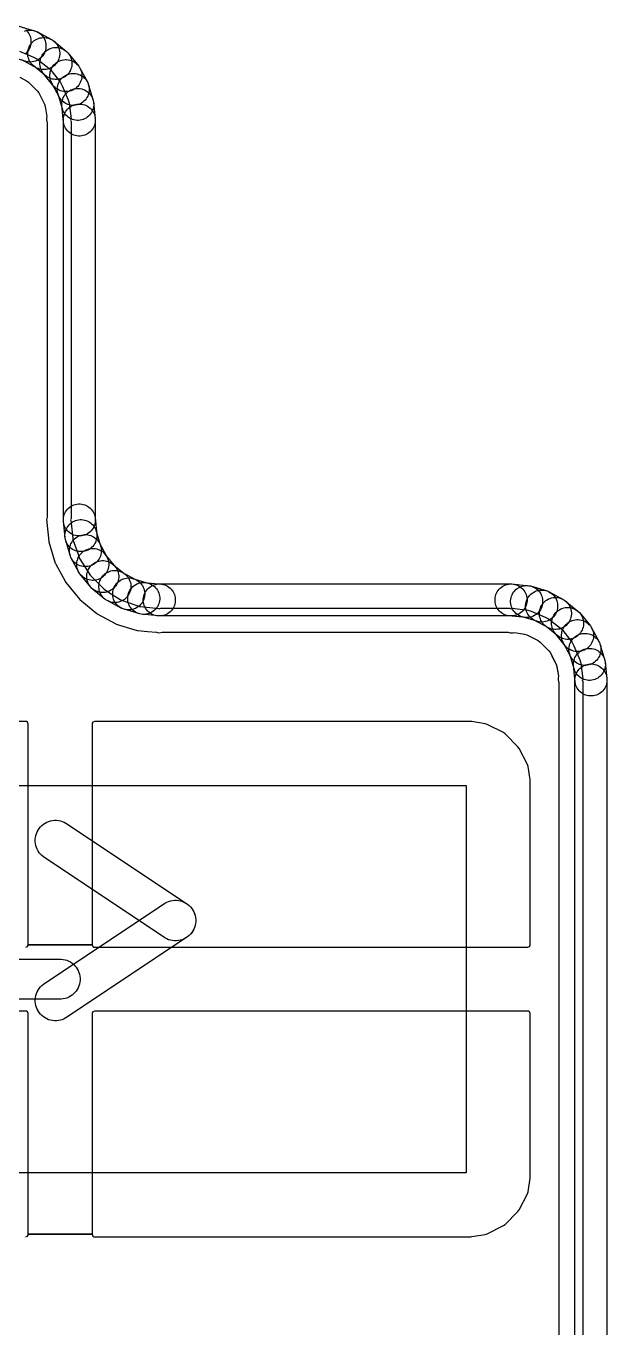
# Model space of a CAD drawing. Extents: x 124579 to 173950, y -108350 to -87650.
# Drawn here: x 170317 to 173950, y -95800 to -87662 of the extents above; entities that cross this region are included whole.
import ezdxf

# ---------------------------------------------------------------- set-up
doc = ezdxf.new("R2010")
doc.units = 0
for name, color, linetype in [('L2D0_Cu1', 1, 'CONTINUOUS'), ('L4D0_Cu2', 2, 'CONTINUOUS'), ('L7D0_Profile1', 3, 'CONTINUOUS')]:
    doc.layers.add(name, color=color, linetype=linetype)

msp = doc.modelspace()

# ---------------------------------------------------------------- linework, layer by layer
at = {"layer": 'L2D0_Cu1'}
for points in [[(170277.451, -87982.941), (170319.126, -88004.175), (170331.529, -88013.186), (170386.814, -88068.471), (170395.824, -88080.873), (170431.299, -88150.496), (170431.317, -88150.532), (170436.055, -88165.112), (170445.877, -88227.127), (170445.476, -88238.747), (170445.59, -88238.747), (170445.581, -88244.263), (170444.344, -88249.641), (170448.292, -88267.087), (170449.5, -88277.902), (170449.5, -90721.657), (170448.254, -90732.637), (170444.344, -90749.641), (170446.583, -90759.537), (170446.737, -90760.217), (170447.709, -90766.228), (170457.353, -90864.14), (170459.636, -90887.322), (170499.691, -91019.367), (170500.823, -91021.486), (170500.824, -91021.487), (170548.279, -91110.267), (170564.738, -91141.06), (170652.275, -91247.725), (170758.94, -91335.262), (170761.059, -91336.395), (170761.061, -91336.396), (170878.513, -91399.176), (170880.633, -91400.309), (171012.678, -91440.364), (171015.066, -91440.599), (171015.07, -91440.6), (171076.17, -91446.617), (171132.346, -91452.15), (171138.595, -91453.177), (171149.282, -91455.655), (171150, -91455.656), (171167.224, -91451.727), (171178.122, -91450.5), (173321.657, -91450.5), (173332.638, -91451.746), (173344.265, -91454.42), (173344.266, -91454.42), (173349.641, -91455.656), (173355.022, -91454.439), (173360.539, -91454.448), (173360.539, -91454.454), (173372.486, -91454.062), (173434.89, -91463.946), (173449.466, -91468.682), (173519.126, -91504.175), (173531.529, -91513.186), (173586.814, -91568.471), (173595.824, -91580.873), (173624.266, -91636.693), (173631.317, -91650.532), (173636.054, -91665.11), (173638.364, -91679.69), (173645.877, -91727.127), (173645.476, -91738.747), (173645.59, -91738.747), (173645.581, -91744.263), (173644.344, -91749.641), (173648.292, -91767.087), (173649.5, -91777.902), (173649.5, -104221.634)], [(167533.859, -93495), (170536.141, -93495), (170548.363, -93496.204), (170560.409, -93498.6), (170572.162, -93502.165), (170583.509, -93506.865), (170594.34, -93512.655), (170604.552, -93519.478), (170614.046, -93527.269), (170622.731, -93535.954), (170630.522, -93545.448), (170637.345, -93555.66), (170643.135, -93566.491), (170647.835, -93577.838), (170651.4, -93589.591), (170653.796, -93601.637), (170655, -93613.859), (170655, -93626.141), (170653.796, -93638.363), (170651.4, -93650.409), (170647.835, -93662.162), (170643.135, -93673.509), (170637.345, -93684.34), (170630.522, -93694.552), (170622.731, -93704.046), (170614.046, -93712.731), (170604.552, -93720.522), (170594.34, -93727.345), (170583.509, -93733.135), (170572.162, -93737.835), (170560.409, -93741.4), (170548.363, -93743.796), (170536.141, -93745), (167533.859, -93745)]]:
    msp.add_lwpolyline(points, dxfattribs=at)
msp.add_lwpolyline([(167990, -94830), (167990, -92410), (173070, -92410), (173070, -94830)], close=True, dxfattribs=at)
at = {"layer": 'L4D0_Cu2'}
for points in [[(170276.861, -87820.175), (170364.228, -87856.364), (170383.785, -87867.655), (170458.81, -87925.225), (170474.775, -87941.19), (170532.345, -88016.215), (170543.636, -88035.772), (170579.825, -88123.139), (170585.67, -88144.951), (170598.496, -88242.377), (170598.284, -88242.405), (170598.332, -88242.772), (170595.339, -88250), (170599.5, -88260.045), (170599.5, -88272.438), (170599.422, -88276.004), (170599.5, -88276.445), (170599.5, -90739.955), (170595.339, -90750), (170596.27, -90752.248), (170598.205, -90769.421), (170609.126, -90866.339), (170609.907, -90873.273), (170611.51, -90877.854), (170641.734, -90964.228), (170650.879, -90990.364), (170716.879, -91095.403), (170804.597, -91183.121), (170832.751, -91200.811), (170905.523, -91246.537), (170905.525, -91246.538), (170909.636, -91249.121), (170914.22, -91250.725), (170914.222, -91250.726), (171010.261, -91284.331), (171026.727, -91290.093), (171031.547, -91290.636), (171031.551, -91290.637), (171127.87, -91301.49), (171127.871, -91301.49), (171147.752, -91303.73), (171150, -91304.661), (171160.045, -91300.5), (171172.439, -91300.5), (171176.005, -91300.578), (171176.445, -91300.5), (173339.955, -91300.5), (173350, -91304.661), (173356.435, -91301.996), (173357.5, -91302.437), (173357.623, -91301.504), (173455.049, -91314.33), (173476.861, -91320.175), (173564.228, -91356.364), (173583.785, -91367.655), (173658.81, -91425.225), (173674.775, -91441.19), (173732.345, -91516.215), (173743.636, -91535.772), (173779.825, -91623.139), (173785.67, -91644.951), (173798.496, -91742.377), (173798.284, -91742.405), (173798.332, -91742.772), (173795.339, -91750), (173799.5, -91760.045), (173799.5, -91772.438), (173799.422, -91776.004), (173799.5, -91776.445), (173799.5, -104239.949)], [(170277.451, -87982.941), (170319.126, -88004.175), (170331.529, -88013.186), (170386.814, -88068.471), (170395.824, -88080.873), (170431.299, -88150.496), (170431.317, -88150.532), (170436.055, -88165.112), (170445.877, -88227.127), (170445.476, -88238.747), (170445.59, -88238.747), (170445.581, -88244.263), (170444.344, -88249.641), (170448.292, -88267.087), (170449.5, -88277.902), (170449.5, -90721.657), (170448.254, -90732.637), (170444.344, -90749.641), (170446.583, -90759.537), (170446.737, -90760.217), (170447.709, -90766.228), (170457.353, -90864.14), (170459.636, -90887.322), (170499.691, -91019.367), (170500.823, -91021.486), (170500.824, -91021.487), (170548.279, -91110.267), (170564.738, -91141.06), (170652.275, -91247.725), (170758.94, -91335.262), (170761.059, -91336.395), (170761.061, -91336.396), (170878.513, -91399.176), (170880.633, -91400.309), (171012.678, -91440.364), (171015.066, -91440.599), (171015.07, -91440.6), (171076.17, -91446.617), (171132.346, -91452.15), (171138.595, -91453.177), (171149.282, -91455.655), (171150, -91455.656), (171167.224, -91451.727), (171178.122, -91450.5), (173321.657, -91450.5), (173332.638, -91451.746), (173344.265, -91454.42), (173344.266, -91454.42), (173349.641, -91455.656), (173355.022, -91454.439), (173360.539, -91454.448), (173360.539, -91454.454), (173372.486, -91454.062), (173434.89, -91463.946), (173449.466, -91468.682), (173519.126, -91504.175), (173531.529, -91513.186), (173586.814, -91568.471), (173595.824, -91580.873), (173612.03, -91612.678), (173631.317, -91650.532), (173636.055, -91665.112), (173645.877, -91727.127), (173645.476, -91738.747), (173645.59, -91738.747), (173645.581, -91744.263), (173644.344, -91749.641), (173648.292, -91767.087), (173649.5, -91777.902), (173649.5, -104221.634)], [(170314.749, -93420), (170326.432, -93415.748), (170330, -93409.568), (170330, -93404.749), (170730, -93404.749), (170734.252, -93416.432), (170740.432, -93420), (173454.748, -93420), (173466.431, -93415.748), (173469.999, -93409.568), (173469.999, -92381.916), (173469.468, -92375.164), (173456.23, -92291.58), (173452.073, -92278.783), (173400.732, -92178.021), (173392.828, -92167.142), (173312.858, -92087.172), (173301.979, -92079.268), (173201.212, -92027.925), (173188.425, -92023.77), (173104.835, -92010.531), (173098.086, -92010), (170745.251, -92010), (170733.568, -92014.252), (170730, -92020.432), (170730, -93404.749), (170330, -93404.749), (170330, -92025.252), (170325.748, -92013.569), (170319.568, -92010.001), (167961.916, -92010.001)], [(170314.749, -95230), (170326.432, -95225.748), (170330, -95219.568), (170330, -95214.748), (170730, -95214.748), (170734.252, -95226.431), (170740.432, -95229.999), (173098.084, -95229.999), (173104.836, -95229.468), (173188.42, -95216.23), (173201.217, -95212.073), (173301.979, -95160.732), (173312.858, -95152.828), (173392.828, -95072.858), (173400.732, -95061.979), (173452.075, -94961.212), (173456.23, -94948.425), (173469.469, -94864.835), (173470, -94858.086), (173470, -93835.251), (173465.748, -93823.568), (173459.568, -93820), (170745.251, -93820), (170733.568, -93824.252), (170730, -93830.432), (170730, -95214.748), (170330, -95214.748), (170330, -93835.251), (170325.748, -93823.568), (170319.568, -93820), (167755.251, -93820)]]:
    msp.add_lwpolyline(points, dxfattribs=at)
for points in [[(167990, -94830), (167990, -92410), (173070, -92410), (173070, -94830)], [(171244.894, -93380.606), (171232.474, -93379.396), (171220.233, -93376.975), (171208.289, -93373.365), (171196.755, -93368.602), (171185.744, -93362.731), (170425.362, -92855.81), (170415.708, -92847.904), (170406.875, -92839.089), (170398.949, -92829.452), (170392.006, -92819.084), (170386.112, -92808.085), (170381.325, -92796.562), (170377.69, -92784.625), (170375.243, -92772.389), (170374.007, -92759.972), (170373.994, -92747.494), (170375.204, -92735.074), (170377.625, -92722.833), (170381.235, -92710.889), (170385.998, -92699.355), (170391.869, -92688.344), (170398.79, -92677.962), (170406.696, -92668.308), (170415.511, -92659.475), (170425.148, -92651.549), (170435.516, -92644.606), (170446.515, -92638.712), (170458.038, -92633.925), (170469.975, -92630.29), (170482.211, -92627.843), (170494.628, -92626.607), (170507.106, -92626.594), (170519.526, -92627.804), (170531.767, -92630.225), (170543.711, -92633.835), (170555.245, -92638.598), (170566.256, -92644.469), (171326.638, -93151.39), (171336.292, -93159.296), (171345.125, -93168.111), (171353.051, -93177.748), (171359.994, -93188.116), (171365.888, -93199.115), (171370.675, -93210.638), (171374.31, -93222.575), (171376.757, -93234.811), (171377.993, -93247.228), (171378.006, -93259.706), (171376.796, -93272.126), (171374.375, -93284.367), (171370.765, -93296.311), (171366.002, -93307.845), (171360.131, -93318.856), (171353.21, -93329.238), (171345.304, -93338.892), (171336.489, -93347.725), (171326.852, -93355.651), (171316.484, -93362.594), (171305.485, -93368.488), (171293.962, -93373.275), (171282.025, -93376.91), (171269.789, -93379.357), (171257.372, -93380.593)], [(170507.106, -93880.606), (170494.628, -93880.593), (170482.211, -93879.357), (170469.975, -93876.91), (170458.038, -93873.275), (170446.515, -93868.488), (170435.516, -93862.594), (170425.148, -93855.651), (170415.511, -93847.725), (170406.696, -93838.892), (170398.79, -93829.238), (170391.869, -93818.856), (170385.998, -93807.845), (170381.235, -93796.311), (170377.625, -93784.367), (170375.204, -93772.126), (170373.994, -93759.706), (170374.007, -93747.228), (170375.243, -93734.811), (170377.69, -93722.575), (170381.325, -93710.638), (170386.112, -93699.115), (170392.006, -93688.116), (170398.949, -93677.748), (170406.875, -93668.111), (170415.708, -93659.296), (170425.362, -93651.39), (171185.744, -93144.469), (171196.755, -93138.598), (171208.289, -93133.835), (171220.233, -93130.225), (171232.474, -93127.804), (171244.894, -93126.594), (171257.372, -93126.607), (171269.789, -93127.843), (171282.025, -93130.29), (171293.962, -93133.925), (171305.485, -93138.712), (171316.484, -93144.606), (171326.852, -93151.549), (171336.489, -93159.475), (171345.304, -93168.308), (171353.21, -93177.962), (171360.131, -93188.344), (171366.002, -93199.355), (171370.765, -93210.889), (171374.375, -93222.833), (171376.796, -93235.074), (171378.006, -93247.494), (171377.993, -93259.972), (171376.757, -93272.389), (171374.31, -93284.625), (171370.675, -93296.562), (171365.888, -93308.085), (171359.994, -93319.084), (171353.051, -93329.452), (171345.125, -93339.089), (171336.292, -93347.904), (171326.638, -93355.81), (170566.256, -93862.731), (170555.245, -93868.602), (170543.711, -93873.365), (170531.767, -93876.975), (170519.526, -93879.396)]]:
    msp.add_lwpolyline(points, close=True, dxfattribs=at)
at = {"layer": 'L7D0_Profile1'}
for points in [[(170271.873, -87662.487), (170375.072, -87693.792), (170384.149, -87697.552), (170392.814, -87702.184), (170400.984, -87707.642), (170408.579, -87713.876), (170415.526, -87720.823), (170421.76, -87728.418), (170427.218, -87736.588), (170431.85, -87745.253), (170435.61, -87754.33), (170438.462, -87763.733), (170440.379, -87773.369), (170441.342, -87783.147), (170441.342, -87792.973), (170440.379, -87802.751), (170438.462, -87812.387), (170435.61, -87821.79), (170431.85, -87830.867), (170427.218, -87839.532), (170421.76, -87847.702), (170415.526, -87855.297), (170408.579, -87862.244), (170400.984, -87868.478), (170392.814, -87873.936), (170384.149, -87878.568), (170375.072, -87882.328), (170365.669, -87885.18), (170356.033, -87887.097), (170346.255, -87888.06), (170336.429, -87888.06), (170326.651, -87887.097), (170317.015, -87885.18), (170213.816, -87853.875)], [(170307.612, -87693.792), (170317.014, -87690.94), (170326.651, -87689.023), (170336.429, -87688.06), (170346.254, -87688.06), (170356.032, -87689.023), (170365.669, -87690.94), (170375.071, -87693.792), (170384.149, -87697.552), (170479.257, -87748.389), (170487.427, -87753.847), (170495.022, -87760.081), (170501.969, -87767.028), (170508.203, -87774.623), (170513.661, -87782.793), (170518.293, -87791.458), (170522.053, -87800.535), (170524.905, -87809.938), (170526.822, -87819.574), (170527.785, -87829.352), (170527.785, -87839.178), (170526.822, -87848.956), (170524.905, -87858.592), (170522.053, -87867.995), (170518.293, -87877.072), (170513.661, -87885.737), (170508.203, -87893.907), (170501.969, -87901.502), (170495.022, -87908.449), (170487.427, -87914.683), (170479.257, -87920.141), (170470.592, -87924.773), (170461.515, -87928.533), (170452.112, -87931.385), (170442.476, -87933.302), (170432.698, -87934.265), (170422.872, -87934.265), (170413.094, -87933.302), (170403.458, -87931.385), (170394.055, -87928.533), (170384.978, -87924.773), (170289.869, -87873.936)], [(170314.782, -87685.423), (170321.729, -87692.37), (170327.963, -87699.965), (170333.421, -87708.135), (170338.053, -87716.8), (170341.813, -87725.877), (170344.665, -87735.28), (170346.582, -87744.916), (170347.545, -87754.694), (170347.545, -87764.52), (170346.582, -87774.298), (170344.665, -87783.934), (170341.813, -87793.337), (170338.053, -87802.414), (170333.421, -87811.079), (170327.963, -87819.249), (170321.729, -87826.844), (170314.782, -87833.791)], [(173750, -104254.913), (173750, -91745.087), (173750.963, -91735.309), (173752.88, -91725.673), (173755.732, -91716.27), (173759.492, -91707.193), (173764.124, -91698.528), (173769.582, -91690.358), (173775.816, -91682.763), (173782.763, -91675.816), (173790.358, -91669.582), (173798.528, -91664.124), (173807.193, -91659.492), (173816.27, -91655.732), (173825.673, -91652.88), (173835.309, -91650.963), (173845.087, -91650), (173854.913, -91650), (173864.691, -91650.963), (173874.327, -91652.88), (173883.73, -91655.732), (173892.807, -91659.492), (173901.472, -91664.124), (173909.642, -91669.582), (173917.237, -91675.816), (173924.184, -91682.763), (173930.418, -91690.358), (173935.876, -91698.528), (173940.508, -91707.193), (173944.268, -91716.27), (173947.12, -91725.673), (173949.037, -91735.309), (173950, -91745.087), (173950, -104254.913)]]:
    msp.add_lwpolyline(points, dxfattribs=at)
for points in [[(170498.64, -87996.447), (170488.862, -87995.484), (170479.226, -87993.567), (170469.823, -87990.715), (170460.746, -87986.955), (170452.081, -87982.323), (170443.911, -87976.865), (170360.548, -87908.45), (170353.6, -87901.502), (170347.367, -87893.907), (170341.908, -87885.738), (170337.277, -87877.073), (170333.517, -87867.995), (170330.665, -87858.593), (170328.748, -87848.956), (170327.785, -87839.178), (170327.785, -87829.353), (170328.748, -87819.575), (170330.665, -87809.938), (170333.517, -87800.536), (170337.277, -87791.459), (170341.908, -87782.793), (170347.367, -87774.624), (170353.6, -87767.029), (170360.548, -87760.081), (170368.143, -87753.848), (170376.312, -87748.389), (170384.978, -87743.758), (170394.055, -87739.998), (170403.457, -87737.145), (170413.094, -87735.229), (170422.872, -87734.266), (170432.697, -87734.266), (170442.475, -87735.229), (170452.112, -87737.145), (170461.514, -87739.998), (170470.592, -87743.758), (170479.257, -87748.389), (170487.426, -87753.848), (170570.79, -87822.263), (170577.737, -87829.21), (170583.971, -87836.805), (170589.429, -87844.975), (170594.061, -87853.64), (170597.821, -87862.717), (170600.673, -87872.12), (170602.59, -87881.756), (170603.553, -87891.534), (170603.553, -87901.36), (170602.59, -87911.138), (170600.673, -87920.774), (170597.821, -87930.177), (170594.061, -87939.254), (170589.429, -87947.919), (170583.971, -87956.089), (170577.737, -87963.684), (170570.79, -87970.631), (170563.195, -87976.865), (170555.025, -87982.323), (170546.36, -87986.955), (170537.283, -87990.715), (170527.88, -87993.567), (170518.244, -87995.484), (170508.466, -87996.447)], [(170560.822, -88072.215), (170551.044, -88071.252), (170541.408, -88069.335), (170532.005, -88066.483), (170522.928, -88062.723), (170514.263, -88058.091), (170506.093, -88052.633), (170498.498, -88046.399), (170491.551, -88039.452), (170423.136, -87956.088), (170417.677, -87947.919), (170413.046, -87939.254), (170409.286, -87930.176), (170406.433, -87920.774), (170404.517, -87911.137), (170403.554, -87901.359), (170403.554, -87891.534), (170404.517, -87881.756), (170406.433, -87872.119), (170409.286, -87862.717), (170413.046, -87853.64), (170417.677, -87844.974), (170423.136, -87836.805), (170429.369, -87829.21), (170436.317, -87822.262), (170443.912, -87816.029), (170452.081, -87810.57), (170460.747, -87805.939), (170469.824, -87802.179), (170479.226, -87799.327), (170488.863, -87797.41), (170498.641, -87796.447), (170508.466, -87796.447), (170518.244, -87797.41), (170527.881, -87799.327), (170537.283, -87802.179), (170546.361, -87805.939), (170555.026, -87810.57), (170563.195, -87816.029), (170570.79, -87822.262), (170577.738, -87829.21), (170646.153, -87912.573), (170651.611, -87920.743), (170656.243, -87929.408), (170660.003, -87938.485), (170662.855, -87947.888), (170664.772, -87957.524), (170665.735, -87967.302), (170665.735, -87977.128), (170664.772, -87986.906), (170662.855, -87996.542), (170660.003, -88005.945), (170656.243, -88015.022), (170651.611, -88023.687), (170646.153, -88031.857), (170639.919, -88039.452), (170632.972, -88046.399), (170625.377, -88052.633), (170617.207, -88058.091), (170608.542, -88062.723), (170599.465, -88066.483), (170590.062, -88069.335), (170580.426, -88071.252), (170570.648, -88072.215)], [(170607.027, -88158.658), (170597.249, -88157.695), (170587.613, -88155.778), (170578.21, -88152.926), (170569.133, -88149.166), (170560.468, -88144.534), (170552.298, -88139.076), (170544.703, -88132.842), (170537.756, -88125.895), (170531.522, -88118.3), (170526.064, -88110.13), (170475.227, -88015.022), (170471.467, -88005.944), (170468.615, -87996.542), (170466.698, -87986.905), (170465.735, -87977.127), (170465.735, -87967.302), (170466.698, -87957.524), (170468.615, -87947.887), (170471.467, -87938.485), (170475.227, -87929.408), (170479.859, -87920.742), (170485.317, -87912.573), (170491.551, -87904.978), (170498.498, -87898.03), (170506.093, -87891.797), (170514.263, -87886.338), (170522.928, -87881.707), (170532.005, -87877.947), (170541.408, -87875.094), (170551.044, -87873.178), (170560.822, -87872.215), (170570.648, -87872.215), (170580.426, -87873.178), (170590.062, -87875.094), (170599.465, -87877.947), (170608.542, -87881.707), (170617.207, -87886.338), (170625.377, -87891.797), (170632.972, -87898.03), (170639.92, -87904.978), (170646.153, -87912.573), (170651.611, -87920.742), (170702.448, -88015.851), (170706.208, -88024.928), (170709.06, -88034.331), (170710.977, -88043.967), (170711.94, -88053.745), (170711.94, -88063.571), (170710.977, -88073.349), (170709.06, -88082.985), (170706.208, -88092.388), (170702.448, -88101.465), (170697.816, -88110.13), (170692.358, -88118.3), (170686.124, -88125.895), (170679.177, -88132.842), (170671.582, -88139.076), (170663.412, -88144.534), (170654.747, -88149.166), (170645.67, -88152.926), (170636.267, -88155.778), (170626.631, -88157.695), (170616.853, -88158.658)], [(170635.48, -88252.455), (170625.702, -88251.492), (170616.066, -88249.575), (170606.663, -88246.723), (170597.586, -88242.963), (170588.921, -88238.331), (170580.751, -88232.873), (170573.156, -88226.639), (170566.209, -88219.692), (170559.975, -88212.097), (170554.517, -88203.927), (170549.885, -88195.262), (170546.125, -88186.185), (170514.82, -88082.986), (170512.903, -88073.349), (170511.94, -88063.571), (170511.94, -88053.746), (170512.903, -88043.968), (170514.82, -88034.331), (170517.672, -88024.929), (170521.432, -88015.851), (170526.064, -88007.186), (170531.523, -87999.017), (170537.756, -87991.422), (170544.703, -87984.474), (170552.298, -87978.241), (170560.468, -87972.782), (170569.133, -87968.15), (170578.211, -87964.39), (170587.613, -87961.538), (170597.249, -87959.621), (170607.027, -87958.658), (170616.853, -87958.658), (170626.631, -87959.621), (170636.267, -87961.538), (170645.67, -87964.39), (170654.747, -87968.15), (170663.412, -87972.782), (170671.582, -87978.241), (170679.177, -87984.474), (170686.125, -87991.422), (170692.358, -87999.017), (170697.816, -88007.186), (170702.448, -88015.851), (170706.208, -88024.929), (170737.513, -88128.128), (170739.43, -88137.764), (170740.393, -88147.542), (170740.393, -88157.368), (170739.43, -88167.146), (170737.513, -88176.782), (170734.661, -88186.185), (170730.901, -88195.262), (170726.269, -88203.927), (170720.811, -88212.097), (170714.577, -88219.692), (170707.63, -88226.639), (170700.035, -88232.873), (170691.865, -88238.331), (170683.2, -88242.963), (170674.123, -88246.723), (170664.72, -88249.575), (170655.084, -88251.492), (170645.306, -88252.455)], [(170645.087, -88350), (170635.309, -88349.037), (170625.673, -88347.12), (170616.27, -88344.268), (170607.193, -88340.508), (170598.528, -88335.876), (170590.358, -88330.418), (170582.763, -88324.184), (170575.816, -88317.237), (170569.582, -88309.642), (170564.124, -88301.472), (170559.492, -88292.807), (170555.732, -88283.73), (170552.88, -88274.327), (170550.963, -88264.691), (170540.393, -88157.368), (170540.393, -88147.542), (170541.356, -88137.764), (170543.273, -88128.128), (170546.125, -88118.725), (170549.885, -88109.648), (170554.516, -88100.983), (170559.975, -88092.813), (170566.208, -88085.218), (170573.156, -88078.27), (170580.751, -88072.037), (170588.92, -88066.579), (170597.586, -88061.947), (170606.663, -88058.187), (170616.065, -88055.335), (170625.702, -88053.418), (170635.48, -88052.455), (170645.305, -88052.455), (170655.083, -88053.418), (170664.72, -88055.335), (170674.122, -88058.187), (170683.2, -88061.947), (170691.865, -88066.579), (170700.034, -88072.037), (170707.63, -88078.27), (170714.577, -88085.218), (170720.81, -88092.813), (170726.269, -88100.983), (170730.901, -88109.648), (170734.661, -88118.725), (170737.513, -88128.128), (170739.43, -88137.764), (170750, -88245.087), (170750, -88254.913), (170749.037, -88264.691), (170747.12, -88274.327), (170744.268, -88283.73), (170740.508, -88292.807), (170735.876, -88301.472), (170730.418, -88309.642), (170724.184, -88317.237), (170717.237, -88324.184), (170709.642, -88330.418), (170701.472, -88335.876), (170692.807, -88340.508), (170683.73, -88344.268), (170674.327, -88347.12), (170664.691, -88349.037), (170654.913, -88350)], [(170645.087, -90850), (170635.309, -90849.037), (170625.673, -90847.12), (170616.27, -90844.268), (170607.193, -90840.508), (170598.528, -90835.876), (170590.358, -90830.418), (170582.763, -90824.184), (170575.816, -90817.237), (170569.582, -90809.642), (170564.124, -90801.472), (170559.492, -90792.807), (170555.732, -90783.73), (170552.88, -90774.327), (170550.963, -90764.691), (170550, -90754.913), (170550, -88245.087), (170550.963, -88235.309), (170552.88, -88225.673), (170555.732, -88216.27), (170559.492, -88207.193), (170564.124, -88198.528), (170569.582, -88190.358), (170575.816, -88182.763), (170582.763, -88175.816), (170590.358, -88169.582), (170598.528, -88164.124), (170607.193, -88159.492), (170616.27, -88155.732), (170625.673, -88152.88), (170635.309, -88150.963), (170645.087, -88150), (170654.913, -88150), (170664.691, -88150.963), (170674.327, -88152.88), (170683.73, -88155.732), (170692.807, -88159.492), (170701.472, -88164.124), (170709.642, -88169.582), (170717.237, -88175.816), (170724.184, -88182.763), (170730.418, -88190.358), (170735.876, -88198.528), (170740.508, -88207.193), (170744.268, -88216.27), (170747.12, -88225.673), (170749.037, -88235.309), (170750, -88245.087), (170750, -90754.913), (170749.037, -90764.691), (170747.12, -90774.327), (170744.268, -90783.73), (170740.508, -90792.807), (170735.876, -90801.472), (170730.418, -90809.642), (170724.184, -90817.237), (170717.237, -90824.184), (170709.642, -90830.418), (170701.472, -90835.876), (170692.807, -90840.508), (170683.73, -90844.268), (170674.327, -90847.12), (170664.691, -90849.037), (170654.913, -90850)], [(170654.695, -90947.545), (170644.917, -90946.582), (170635.28, -90944.665), (170625.878, -90941.813), (170616.8, -90938.053), (170608.135, -90933.421), (170599.966, -90927.963), (170592.37, -90921.73), (170585.423, -90914.782), (170579.19, -90907.187), (170573.731, -90899.017), (170569.099, -90890.352), (170565.339, -90881.275), (170562.487, -90871.872), (170560.57, -90862.236), (170550, -90754.913), (170550, -90745.087), (170550.963, -90735.309), (170552.88, -90725.673), (170555.732, -90716.27), (170559.492, -90707.193), (170564.124, -90698.528), (170569.582, -90690.358), (170575.816, -90682.763), (170582.763, -90675.816), (170590.358, -90669.582), (170598.528, -90664.124), (170607.193, -90659.492), (170616.27, -90655.732), (170625.673, -90652.88), (170635.309, -90650.963), (170645.087, -90650), (170654.913, -90650), (170664.691, -90650.963), (170674.327, -90652.88), (170683.73, -90655.732), (170692.807, -90659.492), (170701.472, -90664.124), (170709.642, -90669.582), (170717.237, -90675.816), (170724.184, -90682.763), (170730.418, -90690.358), (170735.876, -90698.528), (170740.508, -90707.193), (170744.268, -90716.27), (170747.12, -90725.673), (170749.037, -90735.309), (170759.607, -90842.632), (170759.607, -90852.458), (170758.644, -90862.236), (170756.727, -90871.872), (170753.875, -90881.275), (170750.115, -90890.352), (170745.484, -90899.017), (170740.025, -90907.187), (170733.792, -90914.782), (170726.844, -90921.73), (170719.249, -90927.963), (170711.08, -90933.421), (170702.414, -90938.053), (170693.337, -90941.813), (170683.935, -90944.665), (170674.298, -90946.582), (170664.52, -90947.545)], [(170683.147, -91041.342), (170673.369, -91040.379), (170663.733, -91038.462), (170654.33, -91035.61), (170645.253, -91031.85), (170636.588, -91027.218), (170628.418, -91021.759), (170620.823, -91015.526), (170613.875, -91008.578), (170607.642, -91000.983), (170602.184, -90992.814), (170597.552, -90984.149), (170593.792, -90975.071), (170562.487, -90871.872), (170560.57, -90862.236), (170559.607, -90852.458), (170559.607, -90842.632), (170560.57, -90832.854), (170562.487, -90823.218), (170565.339, -90813.815), (170569.099, -90804.738), (170573.731, -90796.073), (170579.189, -90787.903), (170585.423, -90780.308), (170592.37, -90773.361), (170599.965, -90767.127), (170608.135, -90761.669), (170616.8, -90757.037), (170625.877, -90753.277), (170635.28, -90750.425), (170644.916, -90748.508), (170654.694, -90747.545), (170664.52, -90747.545), (170674.298, -90748.508), (170683.934, -90750.425), (170693.337, -90753.277), (170702.414, -90757.037), (170711.079, -90761.669), (170719.249, -90767.127), (170726.844, -90773.361), (170733.791, -90780.308), (170740.025, -90787.903), (170745.483, -90796.073), (170750.115, -90804.738), (170753.875, -90813.815), (170785.18, -90917.014), (170787.097, -90926.651), (170788.06, -90936.429), (170788.06, -90946.254), (170787.097, -90956.032), (170785.18, -90965.669), (170782.328, -90975.071), (170778.568, -90984.149), (170773.936, -90992.814), (170768.477, -91000.983), (170762.244, -91008.578), (170755.297, -91015.526), (170747.702, -91021.759), (170739.532, -91027.218), (170730.867, -91031.85), (170721.789, -91035.61), (170712.387, -91038.462), (170702.751, -91040.379), (170692.973, -91041.342)], [(170729.352, -91127.785), (170719.574, -91126.822), (170709.938, -91124.906), (170700.535, -91122.053), (170691.458, -91118.293), (170682.793, -91113.662), (170674.623, -91108.203), (170667.028, -91101.97), (170660.08, -91095.022), (170653.847, -91087.427), (170648.389, -91079.258), (170597.552, -90984.149), (170593.792, -90975.072), (170590.94, -90965.669), (170589.023, -90956.033), (170588.06, -90946.255), (170588.06, -90936.429), (170589.023, -90926.651), (170590.94, -90917.015), (170593.792, -90907.612), (170597.552, -90898.535), (170602.184, -90889.87), (170607.642, -90881.7), (170613.876, -90874.105), (170620.823, -90867.158), (170628.418, -90860.924), (170636.588, -90855.466), (170645.253, -90850.834), (170654.33, -90847.074), (170663.733, -90844.222), (170673.369, -90842.305), (170683.147, -90841.342), (170692.973, -90841.342), (170702.751, -90842.305), (170712.387, -90844.222), (170721.79, -90847.074), (170730.867, -90850.834), (170739.532, -90855.466), (170747.702, -90860.924), (170755.297, -90867.158), (170762.244, -90874.105), (170768.478, -90881.7), (170773.936, -90889.87), (170824.773, -90984.978), (170828.533, -90994.056), (170831.385, -91003.458), (170833.302, -91013.095), (170834.265, -91022.873), (170834.265, -91032.698), (170833.302, -91042.476), (170831.385, -91052.113), (170828.533, -91061.515), (170824.773, -91070.592), (170820.141, -91079.258), (170814.683, -91087.427), (170808.449, -91095.022), (170801.502, -91101.97), (170793.907, -91108.203), (170785.737, -91113.662), (170777.072, -91118.293), (170767.995, -91122.053), (170758.592, -91124.906), (170748.956, -91126.822), (170739.178, -91127.785)], [(170791.534, -91203.553), (170781.756, -91202.59), (170772.119, -91200.673), (170762.717, -91197.821), (170753.639, -91194.061), (170744.974, -91189.43), (170736.805, -91183.971), (170729.21, -91177.738), (170722.262, -91170.79), (170653.847, -91087.427), (170648.389, -91079.257), (170643.757, -91070.592), (170639.997, -91061.515), (170637.145, -91052.112), (170635.228, -91042.476), (170634.265, -91032.698), (170634.265, -91022.872), (170635.228, -91013.094), (170637.145, -91003.458), (170639.997, -90994.055), (170643.757, -90984.978), (170648.389, -90976.313), (170653.847, -90968.143), (170660.081, -90960.548), (170667.028, -90953.601), (170674.623, -90947.367), (170682.793, -90941.909), (170691.458, -90937.277), (170700.535, -90933.517), (170709.938, -90930.665), (170719.574, -90928.748), (170729.352, -90927.785), (170739.178, -90927.785), (170748.956, -90928.748), (170758.592, -90930.665), (170767.995, -90933.517), (170777.072, -90937.277), (170785.737, -90941.909), (170793.907, -90947.367), (170801.502, -90953.601), (170808.449, -90960.548), (170876.864, -91043.912), (170882.323, -91052.081), (170886.954, -91060.746), (170890.714, -91069.824), (170893.567, -91079.226), (170895.483, -91088.863), (170896.446, -91098.641), (170896.446, -91108.466), (170895.483, -91118.244), (170893.567, -91127.881), (170890.714, -91137.283), (170886.954, -91146.36), (170882.323, -91155.026), (170876.864, -91163.195), (170870.631, -91170.79), (170863.683, -91177.738), (170856.088, -91183.971), (170847.919, -91189.43), (170839.253, -91194.061), (170830.176, -91197.821), (170820.774, -91200.673), (170811.137, -91202.59), (170801.359, -91203.553)], [(170867.303, -91265.734), (170857.525, -91264.771), (170847.888, -91262.855), (170838.486, -91260.002), (170829.408, -91256.242), (170820.743, -91251.611), (170812.574, -91246.152), (170729.21, -91177.737), (170722.263, -91170.79), (170716.029, -91163.195), (170710.571, -91155.025), (170705.939, -91146.36), (170702.179, -91137.283), (170699.327, -91127.88), (170697.41, -91118.244), (170696.447, -91108.466), (170696.447, -91098.64), (170697.41, -91088.862), (170699.327, -91079.226), (170702.179, -91069.823), (170705.939, -91060.746), (170710.571, -91052.081), (170716.029, -91043.911), (170722.263, -91036.316), (170729.21, -91029.369), (170736.805, -91023.135), (170744.975, -91017.677), (170753.64, -91013.045), (170762.717, -91009.285), (170772.12, -91006.433), (170781.756, -91004.516), (170791.534, -91003.553), (170801.36, -91003.553), (170811.138, -91004.516), (170820.774, -91006.433), (170830.177, -91009.285), (170839.254, -91013.045), (170847.919, -91017.677), (170856.089, -91023.135), (170939.452, -91091.55), (170946.4, -91098.498), (170952.633, -91106.093), (170958.092, -91114.262), (170962.723, -91122.927), (170966.483, -91132.005), (170969.335, -91141.407), (170971.252, -91151.044), (170972.215, -91160.822), (170972.215, -91170.647), (170971.252, -91180.425), (170969.335, -91190.062), (170966.483, -91199.464), (170962.723, -91208.541), (170958.092, -91217.207), (170952.633, -91225.376), (170946.4, -91232.971), (170939.452, -91239.919), (170931.857, -91246.152), (170923.688, -91251.611), (170915.022, -91256.242), (170905.945, -91260.002), (170896.543, -91262.855), (170886.906, -91264.771), (170877.128, -91265.734)], [(170953.746, -91311.94), (170943.968, -91310.977), (170934.331, -91309.06), (170924.929, -91306.208), (170915.851, -91302.448), (170820.743, -91251.611), (170812.573, -91246.153), (170804.978, -91239.919), (170798.031, -91232.972), (170791.797, -91225.377), (170786.339, -91217.207), (170781.707, -91208.542), (170777.947, -91199.465), (170775.095, -91190.062), (170773.178, -91180.426), (170772.215, -91170.648), (170772.215, -91160.822), (170773.178, -91151.044), (170775.095, -91141.408), (170777.947, -91132.005), (170781.707, -91122.928), (170786.339, -91114.263), (170791.797, -91106.093), (170798.031, -91098.498), (170804.978, -91091.551), (170812.573, -91085.317), (170820.743, -91079.859), (170829.408, -91075.227), (170838.485, -91071.467), (170847.888, -91068.615), (170857.524, -91066.698), (170867.302, -91065.735), (170877.128, -91065.735), (170886.906, -91066.698), (170896.542, -91068.615), (170905.945, -91071.467), (170915.022, -91075.227), (171010.131, -91126.064), (171018.3, -91131.522), (171025.895, -91137.755), (171032.843, -91144.703), (171039.076, -91152.298), (171044.535, -91160.468), (171049.166, -91169.133), (171052.926, -91178.21), (171055.779, -91187.613), (171057.695, -91197.249), (171058.658, -91207.027), (171058.658, -91216.853), (171057.695, -91226.631), (171055.779, -91236.267), (171052.926, -91245.67), (171049.166, -91254.747), (171044.535, -91263.412), (171039.076, -91271.582), (171032.843, -91279.177), (171025.895, -91286.124), (171018.3, -91292.358), (171010.131, -91297.816), (171001.465, -91302.448), (170992.388, -91306.208), (170982.986, -91309.06), (170973.349, -91310.977), (170963.571, -91311.94)], [(171047.542, -91340.393), (171037.764, -91339.43), (171028.127, -91337.513), (170924.928, -91306.208), (170915.851, -91302.448), (170907.186, -91297.816), (170899.016, -91292.358), (170891.421, -91286.124), (170884.474, -91279.177), (170878.24, -91271.582), (170872.782, -91263.412), (170868.15, -91254.747), (170864.39, -91245.67), (170861.538, -91236.267), (170859.621, -91226.631), (170858.658, -91216.853), (170858.658, -91207.027), (170859.621, -91197.249), (170861.538, -91187.613), (170864.39, -91178.21), (170868.15, -91169.133), (170872.782, -91160.468), (170878.24, -91152.298), (170884.474, -91144.703), (170891.421, -91137.756), (170899.016, -91131.522), (170907.186, -91126.064), (170915.851, -91121.432), (170924.928, -91117.672), (170934.331, -91114.82), (170943.967, -91112.903), (170953.745, -91111.94), (170963.571, -91111.94), (170973.349, -91112.903), (170982.985, -91114.82), (171086.184, -91146.125), (171095.262, -91149.885), (171103.927, -91154.517), (171112.096, -91159.975), (171119.691, -91166.208), (171126.639, -91173.156), (171132.872, -91180.751), (171138.331, -91188.921), (171142.963, -91197.586), (171146.723, -91206.663), (171149.575, -91216.066), (171151.492, -91225.702), (171152.455, -91235.48), (171152.455, -91245.306), (171151.492, -91255.084), (171149.575, -91264.72), (171146.723, -91274.122), (171142.963, -91283.2), (171138.331, -91291.865), (171132.872, -91300.035), (171126.639, -91307.63), (171119.691, -91314.577), (171112.096, -91320.81), (171103.927, -91326.269), (171095.262, -91330.901), (171086.184, -91334.661), (171076.782, -91337.513), (171067.145, -91339.43), (171057.367, -91340.393)], [(171145.087, -91350), (171037.764, -91339.43), (171028.128, -91337.513), (171018.725, -91334.661), (171009.648, -91330.901), (171000.983, -91326.269), (170992.813, -91320.811), (170985.218, -91314.577), (170978.271, -91307.63), (170972.037, -91300.035), (170966.579, -91291.865), (170961.947, -91283.2), (170958.187, -91274.123), (170955.335, -91264.72), (170953.418, -91255.084), (170952.455, -91245.306), (170952.455, -91235.48), (170953.418, -91225.702), (170955.335, -91216.066), (170958.187, -91206.663), (170961.947, -91197.586), (170966.579, -91188.921), (170972.037, -91180.751), (170978.271, -91173.156), (170985.218, -91166.209), (170992.813, -91159.975), (171000.983, -91154.517), (171009.648, -91149.885), (171018.725, -91146.125), (171028.128, -91143.273), (171037.764, -91141.356), (171047.542, -91140.393), (171057.368, -91140.393), (171164.691, -91150.963), (171174.327, -91152.88), (171183.73, -91155.732), (171192.807, -91159.492), (171201.472, -91164.124), (171209.642, -91169.583), (171217.237, -91175.816), (171224.185, -91182.763), (171230.418, -91190.359), (171235.876, -91198.528), (171240.508, -91207.193), (171244.268, -91216.271), (171247.12, -91225.673), (171249.037, -91235.31), (171250, -91245.088), (171250, -91254.913), (171249.037, -91264.691), (171247.12, -91274.328), (171244.268, -91283.73), (171240.508, -91292.807), (171235.876, -91301.473), (171230.418, -91309.642), (171224.185, -91317.237), (171217.237, -91324.185), (171209.642, -91330.418), (171201.472, -91335.877), (171192.807, -91340.508), (171183.73, -91344.268), (171174.327, -91347.12), (171164.691, -91349.037), (171154.913, -91350)], [(171145.087, -91350), (171135.309, -91349.037), (171125.673, -91347.12), (171116.27, -91344.268), (171107.193, -91340.508), (171098.528, -91335.876), (171090.358, -91330.418), (171082.763, -91324.184), (171075.816, -91317.237), (171069.582, -91309.642), (171064.124, -91301.472), (171059.492, -91292.807), (171055.732, -91283.73), (171052.88, -91274.327), (171050.963, -91264.691), (171050, -91254.913), (171050, -91245.087), (171050.963, -91235.309), (171052.88, -91225.673), (171055.732, -91216.27), (171059.492, -91207.193), (171064.124, -91198.528), (171069.582, -91190.358), (171075.816, -91182.763), (171082.763, -91175.816), (171090.358, -91169.582), (171098.528, -91164.124), (171107.193, -91159.492), (171116.27, -91155.732), (171125.673, -91152.88), (171135.309, -91150.963), (171145.087, -91150), (173354.913, -91150), (173364.691, -91150.963), (173374.327, -91152.88), (173383.73, -91155.732), (173392.807, -91159.492), (173401.472, -91164.124), (173409.642, -91169.582), (173417.237, -91175.816), (173424.184, -91182.763), (173430.418, -91190.358), (173435.876, -91198.528), (173440.508, -91207.193), (173444.268, -91216.27), (173447.12, -91225.673), (173449.037, -91235.309), (173450, -91245.087), (173450, -91254.913), (173449.037, -91264.691), (173447.12, -91274.327), (173444.268, -91283.73), (173440.508, -91292.807), (173435.876, -91301.472), (173430.418, -91309.642), (173424.184, -91317.237), (173417.237, -91324.184), (173409.642, -91330.418), (173401.472, -91335.876), (173392.807, -91340.508), (173383.73, -91344.268), (173374.327, -91347.12), (173364.691, -91349.037), (173354.913, -91350)], [(173442.632, -91359.607), (173335.309, -91349.037), (173325.673, -91347.12), (173316.27, -91344.268), (173307.193, -91340.508), (173298.528, -91335.876), (173290.358, -91330.417), (173282.763, -91324.184), (173275.815, -91317.237), (173269.582, -91309.641), (173264.124, -91301.472), (173259.492, -91292.807), (173255.732, -91283.729), (173252.88, -91274.327), (173250.963, -91264.69), (173250, -91254.912), (173250, -91245.087), (173250.963, -91235.309), (173252.88, -91225.672), (173255.732, -91216.27), (173259.492, -91207.193), (173264.124, -91198.527), (173269.582, -91190.358), (173275.815, -91182.763), (173282.763, -91175.815), (173290.358, -91169.582), (173298.528, -91164.123), (173307.193, -91159.492), (173316.27, -91155.732), (173325.673, -91152.88), (173335.309, -91150.963), (173345.087, -91150), (173354.913, -91150), (173462.236, -91160.57), (173471.872, -91162.487), (173481.275, -91165.339), (173490.352, -91169.099), (173499.017, -91173.731), (173507.187, -91179.189), (173514.782, -91185.423), (173521.729, -91192.37), (173527.963, -91199.965), (173533.421, -91208.135), (173538.053, -91216.8), (173541.813, -91225.877), (173544.665, -91235.28), (173546.582, -91244.916), (173547.545, -91254.694), (173547.545, -91264.52), (173546.582, -91274.298), (173544.665, -91283.934), (173541.813, -91293.337), (173538.053, -91302.414), (173533.421, -91311.079), (173527.963, -91319.249), (173521.729, -91326.844), (173514.782, -91333.791), (173507.187, -91340.025), (173499.017, -91345.483), (173490.352, -91350.115), (173481.275, -91353.875), (173471.872, -91356.727), (173462.236, -91358.644), (173452.458, -91359.607)], [(173536.429, -91388.06), (173526.651, -91387.097), (173517.015, -91385.18), (173413.816, -91353.875), (173404.738, -91350.115), (173396.073, -91345.483), (173387.904, -91340.025), (173380.309, -91333.792), (173373.361, -91326.844), (173367.128, -91319.249), (173361.669, -91311.079), (173357.037, -91302.414), (173353.277, -91293.337), (173350.425, -91283.934), (173348.508, -91274.298), (173347.545, -91264.52), (173347.545, -91254.694), (173348.508, -91244.916), (173350.425, -91235.28), (173353.277, -91225.878), (173357.037, -91216.8), (173361.669, -91208.135), (173367.128, -91199.965), (173373.361, -91192.37), (173380.309, -91185.423), (173387.904, -91179.19), (173396.073, -91173.731), (173404.738, -91169.099), (173413.816, -91165.339), (173423.218, -91162.487), (173432.855, -91160.57), (173442.633, -91159.607), (173452.458, -91159.607), (173462.236, -91160.57), (173471.873, -91162.487), (173575.072, -91193.792), (173584.149, -91197.552), (173592.814, -91202.184), (173600.984, -91207.642), (173608.579, -91213.876), (173615.526, -91220.823), (173621.76, -91228.418), (173627.218, -91236.588), (173631.85, -91245.253), (173635.61, -91254.33), (173638.462, -91263.733), (173640.379, -91273.369), (173641.342, -91283.147), (173641.342, -91292.973), (173640.379, -91302.751), (173638.462, -91312.387), (173635.61, -91321.79), (173631.85, -91330.867), (173627.218, -91339.532), (173621.76, -91347.702), (173615.526, -91355.297), (173608.579, -91362.244), (173600.984, -91368.478), (173592.814, -91373.936), (173584.149, -91378.568), (173575.072, -91382.328), (173565.669, -91385.18), (173556.033, -91387.097), (173546.255, -91388.06)], [(173622.872, -91434.265), (173613.094, -91433.302), (173603.458, -91431.385), (173594.055, -91428.533), (173584.978, -91424.773), (173489.869, -91373.936), (173481.7, -91368.478), (173474.105, -91362.245), (173467.157, -91355.297), (173460.924, -91347.702), (173455.465, -91339.532), (173450.834, -91330.867), (173447.074, -91321.79), (173444.221, -91312.387), (173442.305, -91302.751), (173441.342, -91292.973), (173441.342, -91283.147), (173442.305, -91273.369), (173444.221, -91263.733), (173447.074, -91254.33), (173450.834, -91245.253), (173455.465, -91236.588), (173460.924, -91228.418), (173467.157, -91220.823), (173474.105, -91213.876), (173481.7, -91207.642), (173489.869, -91202.184), (173498.535, -91197.552), (173507.612, -91193.792), (173517.014, -91190.94), (173526.651, -91189.023), (173536.429, -91188.06), (173546.254, -91188.06), (173556.032, -91189.023), (173565.669, -91190.94), (173575.071, -91193.792), (173584.149, -91197.552), (173679.257, -91248.389), (173687.427, -91253.847), (173695.022, -91260.081), (173701.969, -91267.028), (173708.203, -91274.623), (173713.661, -91282.793), (173718.293, -91291.458), (173722.053, -91300.535), (173724.905, -91309.938), (173726.822, -91319.574), (173727.785, -91329.352), (173727.785, -91339.178), (173726.822, -91348.956), (173724.905, -91358.592), (173722.053, -91367.995), (173718.293, -91377.072), (173713.661, -91385.737), (173708.203, -91393.907), (173701.969, -91401.502), (173695.022, -91408.449), (173687.427, -91414.683), (173679.257, -91420.141), (173670.592, -91424.773), (173661.515, -91428.533), (173652.112, -91431.385), (173642.476, -91433.302), (173632.698, -91434.265)], [(173698.64, -91496.447), (173688.862, -91495.484), (173679.226, -91493.567), (173669.823, -91490.715), (173660.746, -91486.955), (173652.081, -91482.323), (173643.911, -91476.865), (173560.548, -91408.45), (173553.6, -91401.502), (173547.367, -91393.907), (173541.908, -91385.738), (173537.277, -91377.073), (173533.517, -91367.995), (173530.665, -91358.593), (173528.748, -91348.956), (173527.785, -91339.178), (173527.785, -91329.353), (173528.748, -91319.575), (173530.665, -91309.938), (173533.517, -91300.536), (173537.277, -91291.459), (173541.908, -91282.793), (173547.367, -91274.624), (173553.6, -91267.029), (173560.548, -91260.081), (173568.143, -91253.848), (173576.312, -91248.389), (173584.978, -91243.758), (173594.055, -91239.998), (173603.457, -91237.145), (173613.094, -91235.229), (173622.872, -91234.266), (173632.697, -91234.266), (173642.475, -91235.229), (173652.112, -91237.145), (173661.514, -91239.998), (173670.592, -91243.758), (173679.257, -91248.389), (173687.426, -91253.848), (173770.79, -91322.263), (173777.737, -91329.21), (173783.971, -91336.805), (173789.429, -91344.975), (173794.061, -91353.64), (173797.821, -91362.717), (173800.673, -91372.12), (173802.59, -91381.756), (173803.553, -91391.534), (173803.553, -91401.36), (173802.59, -91411.138), (173800.673, -91420.774), (173797.821, -91430.177), (173794.061, -91439.254), (173789.429, -91447.919), (173783.971, -91456.089), (173777.737, -91463.684), (173770.79, -91470.631), (173763.195, -91476.865), (173755.025, -91482.323), (173746.36, -91486.955), (173737.283, -91490.715), (173727.88, -91493.567), (173718.244, -91495.484), (173708.466, -91496.447)], [(173760.822, -91572.215), (173751.044, -91571.252), (173741.408, -91569.335), (173732.005, -91566.483), (173722.928, -91562.723), (173714.263, -91558.091), (173706.093, -91552.633), (173698.498, -91546.399), (173691.551, -91539.452), (173623.136, -91456.088), (173617.677, -91447.919), (173613.046, -91439.254), (173609.286, -91430.176), (173606.433, -91420.774), (173604.517, -91411.137), (173603.554, -91401.359), (173603.554, -91391.534), (173604.517, -91381.756), (173606.433, -91372.119), (173609.286, -91362.717), (173613.046, -91353.64), (173617.677, -91344.974), (173623.136, -91336.805), (173629.369, -91329.21), (173636.317, -91322.262), (173643.912, -91316.029), (173652.081, -91310.57), (173660.747, -91305.939), (173669.824, -91302.179), (173679.226, -91299.327), (173688.863, -91297.41), (173698.641, -91296.447), (173708.466, -91296.447), (173718.244, -91297.41), (173727.881, -91299.327), (173737.283, -91302.179), (173746.361, -91305.939), (173755.026, -91310.57), (173763.195, -91316.029), (173770.79, -91322.262), (173777.738, -91329.21), (173846.153, -91412.573), (173851.611, -91420.743), (173856.243, -91429.408), (173860.003, -91438.485), (173862.855, -91447.888), (173864.772, -91457.524), (173865.735, -91467.302), (173865.735, -91477.128), (173864.772, -91486.906), (173862.855, -91496.542), (173860.003, -91505.945), (173856.243, -91515.022), (173851.611, -91523.687), (173846.153, -91531.857), (173839.919, -91539.452), (173832.972, -91546.399), (173825.377, -91552.633), (173817.207, -91558.091), (173808.542, -91562.723), (173799.465, -91566.483), (173790.062, -91569.335), (173780.426, -91571.252), (173770.648, -91572.215)], [(173807.027, -91658.658), (173797.249, -91657.695), (173787.613, -91655.778), (173778.21, -91652.926), (173769.133, -91649.166), (173760.468, -91644.534), (173752.298, -91639.076), (173744.703, -91632.842), (173737.756, -91625.895), (173731.522, -91618.3), (173726.064, -91610.13), (173675.227, -91515.022), (173671.467, -91505.944), (173668.615, -91496.542), (173666.698, -91486.905), (173665.735, -91477.127), (173665.735, -91467.302), (173666.698, -91457.524), (173668.615, -91447.887), (173671.467, -91438.485), (173675.227, -91429.408), (173679.859, -91420.742), (173685.317, -91412.573), (173691.551, -91404.978), (173698.498, -91398.03), (173706.093, -91391.797), (173714.263, -91386.338), (173722.928, -91381.707), (173732.005, -91377.947), (173741.408, -91375.094), (173751.044, -91373.178), (173760.822, -91372.215), (173770.648, -91372.215), (173780.426, -91373.178), (173790.062, -91375.094), (173799.465, -91377.947), (173808.542, -91381.707), (173817.207, -91386.338), (173825.377, -91391.797), (173832.972, -91398.03), (173839.92, -91404.978), (173846.153, -91412.573), (173851.611, -91420.742), (173902.448, -91515.851), (173906.208, -91524.928), (173909.06, -91534.331), (173910.977, -91543.967), (173911.94, -91553.745), (173911.94, -91563.571), (173910.977, -91573.349), (173909.06, -91582.985), (173906.208, -91592.388), (173902.448, -91601.465), (173897.816, -91610.13), (173892.358, -91618.3), (173886.124, -91625.895), (173879.177, -91632.842), (173871.582, -91639.076), (173863.412, -91644.534), (173854.747, -91649.166), (173845.67, -91652.926), (173836.267, -91655.778), (173826.631, -91657.695), (173816.853, -91658.658)], [(173835.48, -91752.455), (173825.702, -91751.492), (173816.066, -91749.575), (173806.663, -91746.723), (173797.586, -91742.963), (173788.921, -91738.331), (173780.751, -91732.873), (173773.156, -91726.639), (173766.209, -91719.692), (173759.975, -91712.097), (173754.517, -91703.927), (173749.885, -91695.262), (173746.125, -91686.185), (173714.82, -91582.986), (173712.903, -91573.349), (173711.94, -91563.571), (173711.94, -91553.746), (173712.903, -91543.968), (173714.82, -91534.331), (173717.672, -91524.929), (173721.432, -91515.851), (173726.064, -91507.186), (173731.523, -91499.017), (173737.756, -91491.422), (173744.703, -91484.474), (173752.298, -91478.241), (173760.468, -91472.782), (173769.133, -91468.15), (173778.211, -91464.39), (173787.613, -91461.538), (173797.249, -91459.621), (173807.027, -91458.658), (173816.853, -91458.658), (173826.631, -91459.621), (173836.267, -91461.538), (173845.67, -91464.39), (173854.747, -91468.15), (173863.412, -91472.782), (173871.582, -91478.241), (173879.177, -91484.474), (173886.125, -91491.422), (173892.358, -91499.017), (173897.816, -91507.186), (173902.448, -91515.851), (173906.208, -91524.929), (173937.513, -91628.128), (173939.43, -91637.764), (173940.393, -91647.542), (173940.393, -91657.368), (173939.43, -91667.146), (173937.513, -91676.782), (173934.661, -91686.185), (173930.901, -91695.262), (173926.269, -91703.927), (173920.811, -91712.097), (173914.577, -91719.692), (173907.63, -91726.639), (173900.035, -91732.873), (173891.865, -91738.331), (173883.2, -91742.963), (173874.123, -91746.723), (173864.72, -91749.575), (173855.084, -91751.492), (173845.306, -91752.455)], [(173845.087, -91850), (173835.309, -91849.037), (173825.673, -91847.12), (173816.27, -91844.268), (173807.193, -91840.508), (173798.528, -91835.876), (173790.358, -91830.418), (173782.763, -91824.184), (173775.816, -91817.237), (173769.582, -91809.642), (173764.124, -91801.472), (173759.492, -91792.807), (173755.732, -91783.73), (173752.88, -91774.327), (173750.963, -91764.691), (173740.393, -91657.368), (173740.393, -91647.542), (173741.356, -91637.764), (173743.273, -91628.128), (173746.125, -91618.725), (173749.885, -91609.648), (173754.516, -91600.983), (173759.975, -91592.813), (173766.208, -91585.218), (173773.156, -91578.27), (173780.751, -91572.037), (173788.92, -91566.579), (173797.586, -91561.947), (173806.663, -91558.187), (173816.065, -91555.335), (173825.702, -91553.418), (173835.48, -91552.455), (173845.305, -91552.455), (173855.083, -91553.418), (173864.72, -91555.335), (173874.122, -91558.187), (173883.2, -91561.947), (173891.865, -91566.579), (173900.034, -91572.037), (173907.63, -91578.27), (173914.577, -91585.218), (173920.81, -91592.813), (173926.269, -91600.983), (173930.901, -91609.648), (173934.661, -91618.725), (173937.513, -91628.128), (173939.43, -91637.764), (173950, -91745.087), (173950, -91754.913), (173949.037, -91764.691), (173947.12, -91774.327), (173944.268, -91783.73), (173940.508, -91792.807), (173935.876, -91801.472), (173930.418, -91809.642), (173924.184, -91817.237), (173917.237, -91824.184), (173909.642, -91830.418), (173901.472, -91835.876), (173892.807, -91840.508), (173883.73, -91844.268), (173874.327, -91847.12), (173864.691, -91849.037), (173854.913, -91850)]]:
    msp.add_lwpolyline(points, close=True, dxfattribs=at)

doc.saveas('drawing.dxf')
